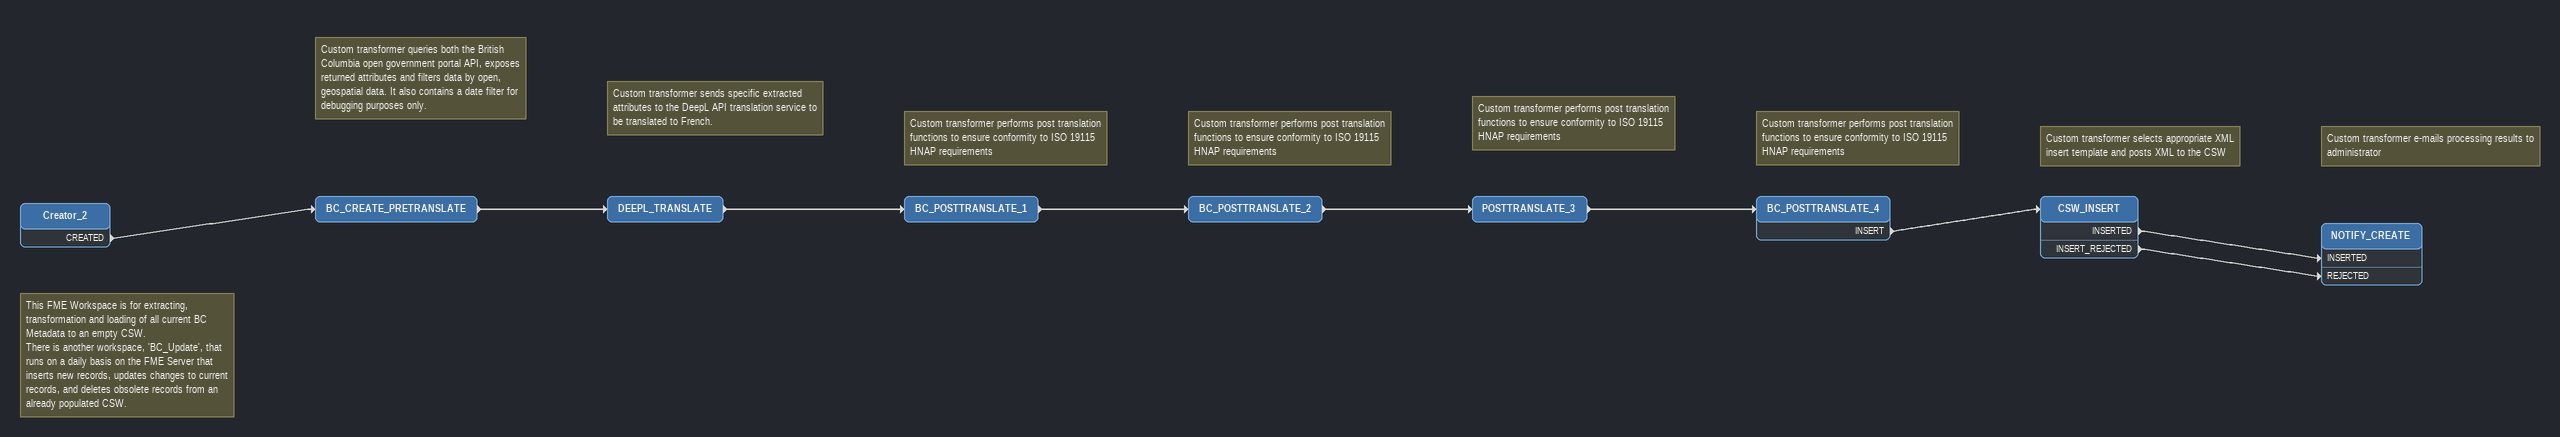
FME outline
Note: This FME Workspace is for extracting, transformation and loading of all current BC Metadata to an empty CSW. / There is another workspace, 'BC_Update', that runs on a daily basis on the FME Server that inserts new records, updates changes to current records, and deletes obsolete records from an already populated CSW.
Creator_2
    CREATED -> BC_CREATE_PRETRANSLATE
Note: Custom transformer queries both the British Columbia open government portal API, exposes returned attributes and filters data by open, geospatial data. It also contains a date filter for debugging purposes only.
BC_CREATE_PRETRANSLATE
    -> DEEPL_TRANSLATE
Note: Custom transformer sends specific extracted attributes to the DeepL API translation service to be translated to French.
DEEPL_TRANSLATE
    -> BC_POSTTRANSLATE_1
Note: Custom transformer performs post translation functions to ensure conformity to ISO 19115 HNAP requirements
BC_POSTTRANSLATE_1
    -> BC_POSTTRANSLATE_2
Note: Custom transformer performs post translation functions to ensure conformity to ISO 19115 HNAP requirements
BC_POSTTRANSLATE_2
    -> POSTTRANSLATE_3
Note: Custom transformer performs post translation functions to ensure conformity to ISO 19115 HNAP requirements
POSTTRANSLATE_3
    -> BC_POSTTRANSLATE_4
Note: Custom transformer performs post translation functions to ensure conformity to ISO 19115 HNAP requirements
BC_POSTTRANSLATE_4
    INSERT -> CSW_INSERT
Note: Custom transformer selects appropriate XML insert template and posts XML to the CSW
CSW_INSERT
    INSERTED -> NOTIFY_CREATE [INSERTED]
    INSERT_REJECTED -> NOTIFY_CREATE [REJECTED]
Note: Custom transformer e-mails processing results to administrator
NOTIFY_CREATE
